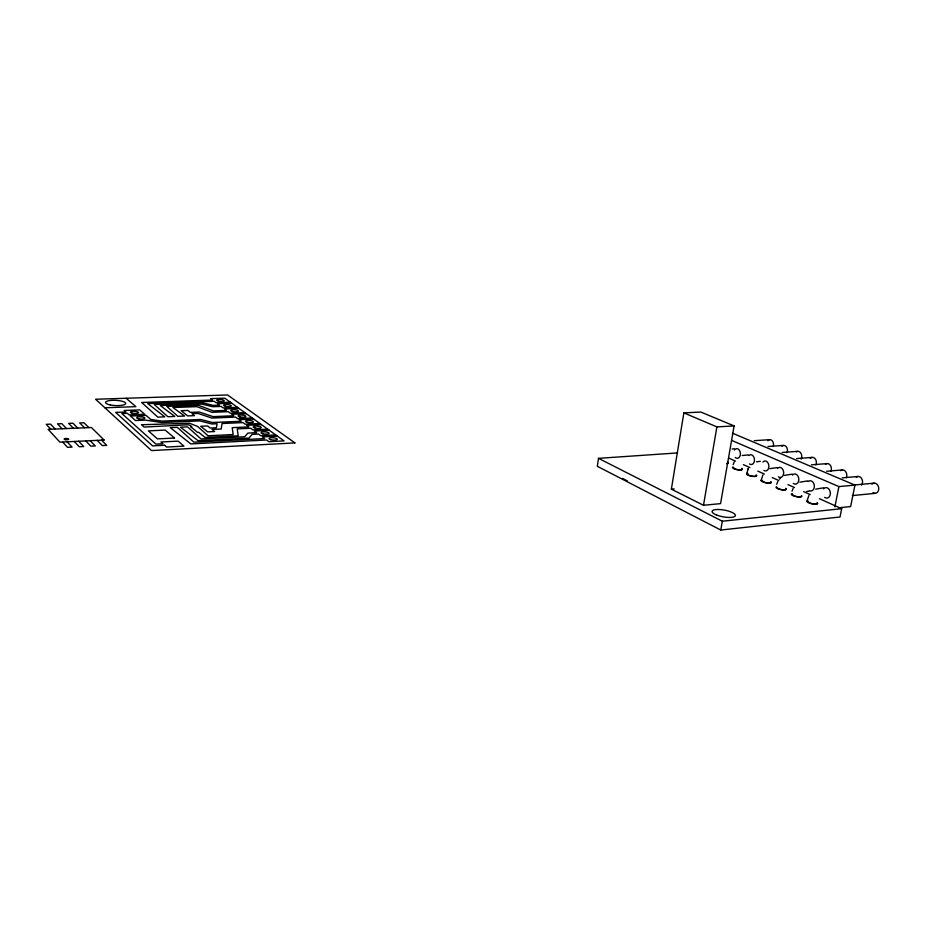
<?xml version="1.0" encoding="UTF-8"?>
<svg xmlns="http://www.w3.org/2000/svg" width="925" height="925" viewBox="0 0 925 925"><rect width="100%" height="100%" fill="white"/><g stroke="black" fill="none" stroke-linecap="round" stroke-linejoin="round"><path stroke-width="1.39" d="M677.482 452.926L598.51 458.349L597.33 466.292L720.772 530.037L840.016 516.994L841.681 508.681L819.4 498.702M671.365 489.152L683.864 412.885L700.849 412.053L734.103 425.916L720.563 503.628L703.497 505.27L671.365 489.152L674.175 488.909M703.497 505.27L716.887 426.899L683.864 412.885M720.772 530.037L722.321 521.214L598.51 458.349M834.893 506.865L838.894 486.596L854.943 485.105L850.642 506.553L838.628 507.802M746.567 473.947L748.394 468.328L747.77 469.692M761.078 480.538L762.928 474.86M806.912 501.396L808.855 495.488M733.132 464.627L734.23 461.945M776.722 484.261L777.832 481.555M792.008 491.163L793.141 488.435M779.451 479.104L780.561 477.89M815.677 489.128L823.539 487.845M799.882 482.156L807.687 480.908M784.504 475.369L792.251 474.155M769.808 468.663L777.208 467.576M742.22 455.528L748.244 454.915M756.477 461.806L760.315 461.332M722.321 521.214L841.681 508.681M852.364 495.58L875.27 493.326M806.554 491.453L808.774 491.244M852.642 485.151L874.148 483.151M842.236 477.867L858.076 476.467M826.638 471.264L842.409 469.946M811.433 464.847L827.123 463.587M796.598 458.58L812.231 457.389M782.134 452.464L797.697 451.342M732.091 448.96L734.3 448.81M768.028 446.498L783.498 445.434M754.245 440.682L769.658 439.676M716.887 426.899L734.103 425.916M275.777 434.958L260.757 435.71L258.514 434.056L252.12 434.368L248.929 438.08L198.008 440.647L180.491 427.188L187.509 426.864L201.002 438.936L244.662 436.762L247.9 433.073L256.618 432.657L254.41 431.027L269.337 430.31M277.407 436.137L262.353 436.889L264.619 438.566L193.88 442.173L177.357 427.327L170.269 427.639L190.816 443.919L266.562 439.999L268.851 441.688L284.021 440.901L224.74 398.166L210.588 398.64L212.496 400.051L141.687 402.491L157.828 417.129L164.789 416.84L147.711 403.589L214.149 401.277L216.08 402.699L230.325 402.19M267.741 429.165L252.849 429.871L250.675 428.263L237.228 428.888L238.234 435.814L205.049 437.444L198.713 432.299L197.534 432.357L190.619 426.726L191.787 426.679L190.388 425.546L188.214 424.772L144.115 427.072L141.479 424.737L189.613 423.268L197.592 426.413L207.986 435.767L233.135 434.542L232.21 427.651L248.813 426.887L246.663 425.303L261.451 424.633M259.902 423.511L245.137 424.17L243.009 422.598L222.058 423.523L221.156 429.015L211.987 429.443L214.646 431.547L207.674 431.871L200.679 426.275L207.582 425.974L210.218 428.044L216.381 427.766L217.097 423.743L211.802 423.974L199.892 420.91L161.725 422.54L145.514 420.112L135.466 420.528L130.379 415.996L146.034 415.383L150.763 419.453L161.759 421.106L200.621 419.464L212.496 422.505L241.205 421.257L239.101 419.707L253.762 419.083M252.248 417.996L237.609 418.609L235.54 417.083L211.86 418.065L198.031 413.44L192.007 413.683L194.493 415.649L187.706 415.915L181.161 410.7L187.891 410.434L190.353 412.377L199.268 412.03L213.051 416.62L233.771 415.776L231.724 414.261L246.247 413.672M244.767 412.596L230.267 413.186L228.244 411.683L212.045 412.319L196.909 406.653L172.906 407.532L184.676 416.042L177.82 416.319L166.847 406.422L198.378 405.289L213.455 410.92L226.509 410.411L224.509 408.931L238.904 408.376M237.459 407.335L223.087 407.879L221.11 406.422L212.762 406.722L201.627 404.075L160.291 405.555L174.767 416.447L167.864 416.724L154.244 404.456L202.24 402.757L213.328 405.393L219.422 405.173L217.468 403.728L231.747 403.219M104.872 407.775L135.894 406.653L126.135 398.259M732.461 433.166L854.943 485.105M731.606 440.369L838.894 486.596M728.981 458.199L735.537 461.136M743.399 464.651L749.944 467.587M757.806 471.114L764.362 474.039M772.225 477.566L778.781 480.503M787.95 484.608L794.506 487.544M803.675 491.649L810.231 494.586M622.502 478.422L627.462 480.977M88.823 427.593L83.944 422.76L79.712 422.933L84.557 427.778M101.484 440.15L106.745 445.353L102.351 445.572L97.125 440.358M77.7 428.078L72.913 423.211L68.647 423.384L73.399 428.263M90.118 440.693L95.287 445.931L90.847 446.162L85.724 440.913M66.484 428.564L61.802 423.673L57.5 423.847L62.148 428.749M78.66 441.248L83.713 446.521L79.238 446.74L74.231 441.468M55.176 429.05L50.586 424.136L46.25 424.321L50.806 429.246M67.097 441.815L72.046 447.11L67.537 447.342L62.622 442.023M817.18 503.027A4.567 1.214 11.1 0 1 813.422 503.963A4.567 1.214 11.1 0 1 808.462 501.708M817.203 502.633A5.469 1.457 11.1 0 1 811.815 503.755A5.469 1.457 11.1 0 1 807.837 500.714M785.776 488.747A4.417 1.168 10.6 0 1 782.377 489.788A4.417 1.168 10.6 0 1 777.462 487.614M785.741 488.354A5.296 1.399 10.6 0 1 781.105 489.637A5.296 1.399 10.6 0 1 776.653 486.735M801.351 495.858A4.486 1.191 10.9 0 1 797.362 496.737A4.486 1.191 10.9 0 1 792.829 494.459M801.559 495.65A5.377 1.434 10.9 0 1 795.743 496.494A5.377 1.434 10.9 0 1 792.182 493.603M770.895 482.087A4.348 1.133 10.4 0 1 766.918 482.885A4.348 1.133 10.4 0 1 762.628 480.734M770.953 481.74A5.215 1.364 10.4 0 1 765.842 482.769A5.215 1.364 10.4 0 1 761.784 479.983M756.257 475.462A4.278 1.11 10.2 0 1 752.927 476.329A4.278 1.11 10.2 0 1 747.99 474.467M756.118 474.964A5.134 1.33 10.2 0 1 754.476 476.433A5.134 1.33 10.2 0 1 747.816 475.08A5.134 1.33 10.2 0 1 747.862 473.299M741.48 468.628A4.22 1.087 10 0 1 738.612 469.831A4.22 1.087 10 0 1 733.941 467.703M741.63 468.374A5.053 1.307 10 0 1 740.671 469.923A5.053 1.307 10 0 1 734.184 468.859A5.053 1.307 10 0 1 733.167 466.986M727.582 462.338A4.151 1.064 9.8 0 1 726.553 463.598A4.983 1.272 9.8 0 0 727.732 462.095M871.974 484.226A5.122 4.001 80.7 0 1 877.293 484.596A5.122 4.001 80.7 0 1 878.126 491.302A5.122 4.001 80.7 0 1 873.027 492.678M767.843 440.739A4.683 3.376 85 0 1 772.132 440.693A4.683 3.376 85 0 1 773.231 446.509M781.914 446.22A4.741 3.457 84.6 0 1 786.308 446.798A4.741 3.457 84.6 0 1 787.013 452.753M734.462 450.036A4.856 3.399 84.9 0 1 739.11 449.874A4.856 3.399 84.9 0 1 739.815 456.488A4.856 3.399 84.9 0 1 735.259 457.482M796.367 451.863A4.798 3.538 84.1 0 1 800.819 453.088A4.798 3.538 84.1 0 1 801.096 459.147M748.868 455.528A4.914 3.48 84.4 0 1 753.389 456.337A4.914 3.48 84.4 0 1 753.852 462.697A4.914 3.48 84.4 0 1 749.481 463.922M810.277 458.465A4.856 3.619 83.5 0 1 815.029 458.638A4.856 3.619 83.5 0 1 815.908 464.928M762.871 462.061A4.983 3.561 83.9 0 1 767.565 462.327A4.983 3.561 83.9 0 1 768.374 468.79A4.983 3.561 83.9 0 1 763.923 470.397M825.424 464.373A4.926 3.712 82.9 0 1 830.153 465.044A4.926 3.712 82.9 0 1 830.904 471.23M777.497 468.466A5.053 3.654 83.4 0 1 782.353 468.825A5.053 3.654 83.4 0 1 783.082 475.45A5.053 3.654 83.4 0 1 778.411 476.791M840.652 470.721A4.983 3.804 82.2 0 1 845.496 471.438A4.983 3.804 82.2 0 1 846.271 477.705M792.505 475.045A5.122 3.746 82.8 0 1 797.535 475.485A5.122 3.746 82.8 0 1 798.159 482.272A5.122 3.746 82.8 0 1 793.268 483.347M856.272 477.242A5.053 3.897 81.5 0 1 861.522 478.364A5.053 3.897 81.5 0 1 861.568 485.105M808.196 481.497A5.192 3.85 82.2 0 1 814.335 485.405A5.192 3.85 82.2 0 1 809.375 490.666M823.562 488.863A5.261 3.943 81.5 0 1 828.858 489.047A5.261 3.943 81.5 0 1 829.76 495.997A5.261 3.943 81.5 0 1 824.672 497.373M294.913 442.913L151.527 450.579L95.599 399.253L227.585 394.963L294.913 442.913M164.638 445.26L152.602 445.885L115.671 412.388L125.869 412.007L124.147 410.469L139.652 409.891L144.739 414.273L129.118 414.886L127.361 413.325L121.869 413.533L155.897 444.104L162.927 443.746L160.95 441.988L178.097 441.132L183.936 446.139L166.65 447.053L164.638 445.26M104.097 440.022L59.928 442.162L48.169 429.362L91.378 427.489L104.097 440.022M174.501 438.045L157.435 438.878L148.393 430.865L165.228 430.102L174.501 438.045M65.259 439.641A2.301 0.648 1.9 0 0 68.739 439.202A2.301 0.648 1.9 0 0 65.317 438.519A2.301 0.648 1.9 0 0 65.259 439.641M270.805 439.687A4.128 1.168 4.5 0 0 277.269 439.294A4.128 1.168 4.5 0 0 271.43 437.71A4.128 1.168 4.5 0 0 270.805 439.687M138.588 418.782A4.139 1.122 3 0 0 144.924 418.181A4.139 1.122 3 0 0 138.854 416.851A4.139 1.122 3 0 0 138.588 418.782M262.966 433.813A4.082 1.145 4.4 0 0 269.14 433.305A4.082 1.145 4.4 0 0 263.116 431.848A4.082 1.145 4.4 0 0 262.966 433.813M255.08 428.032A4.035 1.11 4.4 0 0 261.208 427.547A4.035 1.11 4.4 0 0 255.265 426.113A4.035 1.11 4.4 0 0 255.08 428.032M110.191 404.907A10.083 2.613 2.8 0 0 125.707 403.554A10.083 2.613 2.8 0 0 111.069 400.409A10.083 2.613 2.8 0 0 110.191 404.907M239.864 416.874A3.943 1.064 4.2 0 0 245.9 416.435A3.943 1.064 4.2 0 0 240.13 415.059A3.943 1.064 4.2 0 0 239.864 416.874M225.365 406.237A3.862 1.006 4.1 0 0 231.296 405.844A3.862 1.006 4.1 0 0 225.688 404.514A3.862 1.006 4.1 0 0 225.365 406.237M218.358 401.103A3.816 0.983 4.1 0 0 224.243 400.722A3.816 0.983 4.1 0 0 218.716 399.427A3.816 0.983 4.1 0 0 218.358 401.103M232.522 411.498A3.908 1.029 4.2 0 0 238.511 411.07A3.908 1.029 4.2 0 0 232.823 409.729A3.908 1.029 4.2 0 0 232.522 411.498M132.229 413.186A4.093 1.087 3 0 0 138.507 412.608A4.093 1.087 3 0 0 132.529 411.313A4.093 1.087 3 0 0 132.229 413.186M247.38 422.39A3.989 1.087 4.3 0 0 253.462 421.927A3.989 1.087 4.3 0 0 247.611 420.517A3.989 1.087 4.3 0 0 247.38 422.39M716.505 514.971A11.828 3.422 10.4 0 0 735.271 515.919A11.828 3.422 10.4 0 0 719.488 509.513A11.828 3.422 10.4 0 0 716.505 514.971"/></g></svg>
